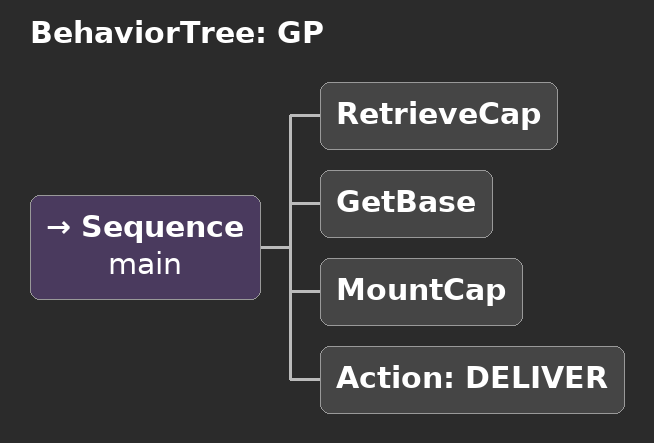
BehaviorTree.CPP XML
<root  >
     <BehaviorTree ID="GP">
        <Sequence name="main">
            <RetrieveCap />
            <GetBase />
            <MountCap />
            <Action ID="DELIVER"/>
        </Sequence>
     </BehaviorTree>
 </root>
